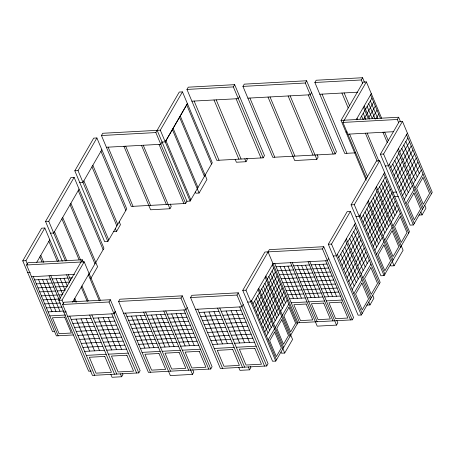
<?xml version="1.0" encoding="UTF-8"?>
<svg xmlns="http://www.w3.org/2000/svg" width="455" height="455" viewBox="0 0 455 455"><rect width="100%" height="100%" fill="white"/><g stroke="black" fill="none" stroke-linecap="round" stroke-linejoin="round"><path stroke-width="0.68" d="M54.509 331.632L52.592 331.735L22.75 260.851L41.633 228.188L44.835 228.012L58.803 261.215M62.25 261.136L45.54 221.437L70.923 177.53L74.125 177.359L103.95 248.265L88.839 274.411M74.819 170.801L93.702 138.138L96.898 137.962L126.729 208.868L107.858 241.514L104.661 241.685L74.819 170.801L78.015 170.631L96.898 137.962M27.596 264.594L25.946 260.681L44.835 228.012M65.446 260.96L48.742 221.267L74.125 177.359M73.272 334.965L56.403 335.881L26.589 264.992L27.886 262.74L82.304 259.782L83.401 262.393M186.977 201.218L185.674 203.47L131.256 206.422L101.448 135.522L102.745 133.275L160.308 130.175L182.466 91.876L179.264 92.052L157.112 130.346M36.724 262.336L49.777 239.762M53.684 233.017L79.068 189.109M101.846 149.712L82.958 182.381L79.761 182.552M91.21 371.064L88.651 371.2L58.837 300.311L82.304 259.782M185.674 203.47L155.86 132.57L157.163 130.318L186.92 201.252L190.116 201.076L212.275 162.776L182.466 91.876M63.41 303.4L62.039 300.141L84.186 261.824L26.589 264.992M186.954 89.43L188.256 87.178L234.655 84.658L264.469 155.587L263.166 157.834L216.796 160.353L186.954 89.43L233.352 86.911L234.655 84.658M62.636 304.492L63.939 302.239L110.343 299.731L140.117 370.632L138.815 372.884L92.445 375.392L62.636 304.492L109.041 301.983L110.343 299.731M162.099 142.051L160.797 144.303L106.379 147.255M72.595 302.143L89.123 273.557M165.239 141.909L187.397 103.609L165.245 141.909L162.043 142.085M113.358 231.618L116.554 231.447L120.461 224.69L119.25 221.812M90.653 278.727L97.58 266.744L70.878 203.271M123.931 146.305L150.622 209.789L169.937 208.743L171.234 206.49L170.198 204.022M118.601 301.46L119.904 299.208L182.279 295.835L212.075 366.741L210.773 368.994L148.41 372.361L118.601 301.46L180.976 298.088L182.279 295.835M242.947 86.393L244.25 84.147L306.619 80.757L336.427 151.686L335.125 153.932L272.767 157.322L242.947 86.393L305.316 83.009L306.619 80.757M67.579 316.242L113.983 313.728L115.251 311.482M239.597 96.415L238.295 98.661L191.896 101.181M113.983 313.728L115.28 311.482M195.366 191.982L195.883 193.216L199.08 193.039L206.94 179.452L180.248 115.962M110.832 374.397L112.044 377.275L121.639 376.757L122.941 374.505L122.458 373.356M235.184 159.352L236.395 162.236L245.99 161.713L247.292 159.46L246.803 158.312M355.446 152.835L344.719 153.42L314.877 82.491L316.179 80.245L362.578 77.725L364.5 82.292M190.565 297.564L191.868 295.312L238.272 292.804L268.046 363.71L266.744 365.962L220.374 368.465L190.565 297.564L236.97 295.056L238.272 292.804M187.215 307.586L185.907 309.838L123.544 313.211M311.556 92.513L310.253 94.765L247.89 98.149M362.646 83.237L361.276 79.972L362.578 77.725M143.661 312.124L170.341 375.591L192.471 374.397L193.773 372.144L192.732 369.676M268.012 97.057L294.698 160.547L316.828 159.347L318.13 157.094L317.089 154.626M242.76 290.358L264.907 252.042L322.47 248.948L323.772 246.695L269.349 249.636L268.046 251.888L297.9 322.76L275.753 361.077L272.556 361.247L242.76 290.358L245.962 290.182L268.109 251.871M366.173 180.225L341.028 120.376L363.181 82.076L366.377 81.906L381.694 118.351M366.417 178.383L342.911 122.435L366.377 81.906M243.209 304.554L241.878 306.807L266.744 365.962M356.191 119.784L371.314 93.639M273.04 263.604L250.893 301.915L247.691 302.092M252.974 303.94L259.407 292.815M260.118 291.581L266.55 280.456M267.267 279.216L273.694 268.097M359.996 118.829L364.819 110.485M365.536 109.251L371.968 98.132M363.608 119.494L366.502 114.489M367.219 113.255L373.646 102.136M254.658 307.938L261.085 296.814M261.801 295.579L268.234 284.455M268.945 283.22L275.377 272.096M256.341 311.942L262.768 300.818M263.485 299.583L269.912 288.459M270.628 287.224L277.055 276.1M368.897 117.259L375.329 106.14M377.013 110.138L372.19 118.476L367.145 106.47M258.019 315.941L264.452 304.822M265.163 303.582L271.595 292.457M272.312 291.223L278.739 280.098M259.703 319.945L266.13 308.82M266.846 307.586L273.279 296.461M273.99 295.227L280.422 284.102M376.12 118.59L378.691 114.142M261.386 323.943L267.813 312.824M268.53 311.584L274.957 300.459M275.673 299.225L282.1 288.1M263.064 327.947L269.496 316.822M270.207 315.588L276.64 304.463M277.357 303.229L283.784 292.104M264.747 331.945L271.174 320.826M271.891 319.586L278.324 308.467M279.034 307.227L285.467 296.103M266.431 335.949L272.858 324.825M273.574 323.59L280.001 312.466M280.718 311.231L287.145 300.107M238.761 367.475L239.973 370.353L249.562 369.83L250.864 367.583L250.381 366.429M268.109 339.953L274.541 328.828M275.252 327.589L281.685 316.47M282.401 315.23L288.828 304.105M398.705 122.753L397.34 119.494L398.637 117.242L341.028 120.376M328.317 244.25L347.205 211.592L350.401 211.421L380.175 282.367L361.298 314.997L358.102 315.173L328.317 244.25L331.513 244.079L350.401 211.421M351.095 204.858L376.484 160.968L379.686 160.797L409.466 231.72L384.083 275.611L380.886 275.781L351.095 204.858L354.297 204.687L379.686 160.797M380.391 154.211L399.28 121.553L402.476 121.383L432.25 192.323L413.373 224.958L410.177 225.128L380.391 154.211L383.588 154.035L402.476 121.383M328.703 258.429L327.407 260.681L272.977 263.621M355.338 223.177L336.45 255.829L333.253 256.006M384.623 172.547L359.228 216.444L356.032 216.614M407.413 133.133L388.524 165.791L385.322 165.961M338.719 257.536L346.807 243.544M347.705 241.992L355.799 228.006M361.418 218.281L368.789 205.541M369.608 204.124L376.979 191.384M377.798 189.968L385.163 177.228M390.788 167.491L398.881 153.506M399.78 151.953L407.868 137.967M280.997 351.971L281.514 353.205L284.711 353.034L292.571 339.436L265.896 275.963M340.397 261.534L348.49 247.548M349.389 245.996L357.476 232.01M363.101 222.285L370.467 209.545M371.286 208.128L378.657 195.383M379.476 193.972L386.847 181.226M392.472 171.495L400.559 157.51M401.458 155.957L409.551 141.966M342.08 265.538L350.168 251.552M351.067 250L359.16 236.014M364.779 226.289L372.15 213.543M372.969 212.127L380.34 199.387M381.159 197.97L388.53 185.231M394.149 175.499L402.243 161.508M403.141 159.955L411.229 145.97M343.758 269.542L351.851 255.556M352.75 253.998L360.838 240.012M366.463 230.287L373.828 217.547M374.647 216.131L382.018 203.391M382.837 201.975L390.208 189.234M395.833 179.498L403.921 165.512M404.819 163.959L412.912 149.974M345.442 273.54L353.529 259.555M354.428 258.002L362.521 244.017M368.14 234.291L375.512 221.551M376.33 220.135L383.701 207.395M384.521 205.978L391.891 193.233M397.511 183.501L405.604 169.516M406.503 167.963L414.59 153.978M347.12 277.544L355.213 263.559M356.111 262.006L364.199 248.02M369.824 238.295L377.195 225.549M378.014 224.139L385.379 211.393M386.198 209.977L393.569 197.237M399.194 187.505L407.282 173.52M408.18 171.962L416.274 157.976M348.803 281.548L356.891 267.563M357.789 266.004L365.883 252.019M371.502 242.293L378.873 229.553M379.692 228.137L387.063 215.397M387.882 213.981L395.253 201.241M400.878 191.504L408.965 177.518M409.864 175.966L417.952 161.98M350.481 285.547L358.574 271.561M359.473 270.008L367.56 256.023M373.185 246.297L380.556 233.557M381.375 232.141L388.741 219.401M389.56 217.985L396.931 205.239M402.556 195.508L410.643 181.522M411.548 179.97L419.635 165.984M352.164 289.551L360.252 275.565M361.151 274.012L369.244 260.027M374.863 250.301L382.234 237.555M383.053 236.145L390.424 223.399M391.243 221.983L398.614 209.243M404.239 199.512L412.327 185.526M413.225 183.968L421.313 169.982M353.848 293.555L361.935 279.569M362.834 278.011L370.922 264.025M376.547 254.299L383.918 241.56M384.737 240.143L392.108 227.403M392.921 225.987L400.292 213.247M405.917 203.51L414.01 189.525M414.909 187.972L422.996 173.986M290.535 262.671L317.215 326.15L336.524 325.109L337.826 322.857L336.791 320.388M297.843 322.777L352.267 319.842L353.569 317.59L323.772 246.695M366.798 305.112L369.995 304.935L373.902 298.184L372.69 295.306M418.867 215.067L422.069 214.896L425.971 208.145L424.765 205.268M390.111 264.093L390.885 265.942L394.087 265.771L403.09 250.199L376.427 186.709M314.877 82.491L361.276 79.972M319.82 94.248L357.619 92.194M101.448 135.522L155.86 132.57M342.911 122.435L397.34 119.494M345.959 132.115L347.239 132.041M347.842 134.168L393.785 131.688M392.699 192.26L396.823 192.038M394.138 196.6L398.279 196.372M45.54 221.437L48.742 221.267M50.482 233.188L53.684 233.011M22.75 260.851L25.946 260.681M27.692 272.602L30.263 272.443M31.52 276.725L74.631 274.382M34.643 279.888L50.442 279.029M52.2 278.932L68 278.073M69.751 277.977L72.385 277.834M276.105 266.784L291.905 265.93M293.657 265.834L309.463 264.981M311.214 264.884L327.014 264.031M36.326 283.886L52.126 283.027M53.883 282.936L69.678 282.077L66.629 274.82M277.783 270.782L293.589 269.929M295.34 269.838L311.14 268.985M312.898 268.888L328.698 268.035M38.01 287.89L53.809 287.031M55.567 286.934L67.414 286.292L64.047 278.289M279.467 274.786L295.267 273.933M297.024 273.836L312.824 272.983M314.581 272.892L330.381 272.033M39.693 291.888L55.493 291.029M57.25 290.938L65.145 290.506M281.15 278.79L296.95 277.937M298.708 277.84L314.507 276.987M316.259 276.89L332.059 276.037M41.377 295.892L57.176 295.033M58.928 294.937L62.881 294.721M282.828 282.788L298.634 281.935M300.385 281.838L316.185 280.985M317.943 280.894L333.742 280.041M43.06 299.89L58.86 299.032M284.512 286.792L300.311 285.939M302.069 285.842L317.869 284.989M319.626 284.893L335.426 284.039M58.837 300.311L62.039 300.141M44.744 303.894L60.543 303.036M286.195 290.79L301.995 289.937M303.752 289.846L319.552 288.988M321.304 288.897L337.11 288.043M46.427 307.893L62.227 307.034M287.873 294.795L303.678 293.941M305.43 293.845L321.23 292.992M322.987 292.895L338.787 292.042M48.111 311.897L63.91 311.038M289.556 298.793L305.356 297.94M307.114 297.849L322.913 296.996M324.671 296.899L340.471 296.046M63.774 312.05L66.333 311.908M49.794 315.895L65.594 315.036M291.24 302.797L307.04 301.944M308.797 301.847L324.597 300.994M326.349 300.897L342.154 300.044M195.502 309.315L241.906 306.807L236.97 295.056M71.156 319.376L91.028 318.301M93.235 318.182L113.113 317.107M126.922 316.356L145.026 315.378M147.039 315.269L165.148 314.291M167.156 314.183L185.265 313.205M199.08 312.448L218.957 311.374M221.164 311.26L241.036 310.185M72.84 323.374L92.712 322.305M94.919 322.185L114.791 321.111M128.606 320.36L146.709 319.382M148.722 319.274L166.826 318.295M168.839 318.182L186.942 317.203M200.763 316.452L220.635 315.378M222.848 315.258L242.72 314.183M74.518 327.378L94.395 326.303M96.602 326.184L116.474 325.109M130.289 324.358L148.393 323.38M150.406 323.272L168.509 322.294M170.523 322.185L188.626 321.207M202.447 320.451L222.319 319.376M224.525 319.256L244.403 318.187M76.201 331.376L96.073 330.307M98.286 330.188L118.158 329.113M131.967 328.362L150.076 327.384M152.084 327.276L170.193 326.298M172.2 326.184L190.309 325.206M204.13 324.455L224.002 323.38M226.209 323.26L246.081 322.185M77.885 335.38L97.757 334.306M99.963 334.186L119.841 333.111M133.651 332.36L151.754 331.382M153.767 331.274L171.871 330.296M173.884 330.188L191.987 329.21M205.808 328.453L225.686 327.378M227.892 327.259L247.765 326.189M79.562 339.379L99.44 338.31M101.647 338.19L121.519 337.115M135.334 336.364L153.437 335.386M155.451 335.278L173.554 334.294M175.567 334.186L193.671 333.208M207.491 332.457L227.363 331.382M229.576 331.263L249.448 330.188M209.175 336.455L229.047 335.38M231.254 335.261L251.132 334.192M81.246 343.383L101.118 342.308M103.331 342.188L123.203 341.113M137.018 340.363L155.121 339.385M157.134 339.276L175.238 338.298M177.251 338.19L195.354 337.212M82.929 347.381L102.802 346.312M105.008 346.192L124.886 345.117M138.695 344.367L156.804 343.388M158.812 343.28L176.921 342.296M178.929 342.188L197.038 341.21M210.858 340.459L230.731 339.385M232.937 339.265L252.809 338.19M84.613 351.385L104.485 350.31M106.692 350.191L126.564 349.116M140.379 348.365L158.482 347.387M160.496 347.279L178.599 346.3M180.612 346.192L198.716 345.214M212.536 344.458L232.414 343.383M234.621 343.263L254.493 342.194M86.291 355.383L106.169 354.308M108.375 354.189L128.247 353.12M142.062 352.369L160.166 351.391M162.179 351.283L180.282 350.299M182.296 350.191L200.399 349.212M214.22 348.462L234.092 347.387M236.304 347.267L256.176 346.192M406.503 134.708L431.351 193.875M398.637 117.242L400.554 121.809M405.849 141.465L419.294 173.48M403.824 144.957L417.269 176.978M401.799 148.455L415.25 180.476M398.409 148.694L423.264 207.867M397.511 150.247L422.365 209.419M420.858 212.019L422.069 214.896M396.857 157.003L410.302 189.018M370.598 94.879L380.374 118.146M384.714 132.178L388.263 140.629M370.359 100.913L377.804 118.636M382.956 132.268L387.33 142.677M394.832 160.501L408.283 192.516M368.749 103.694L375.238 119.13M392.813 163.993L406.258 196.014M389.423 164.238L414.272 223.405M364.165 105.998L369.619 118.971M383.588 154.035L413.373 224.958M363.454 107.232L368.186 118.493M363.215 113.267L365.854 119.557M361.606 116.048L363.045 119.477M367.157 133.122L378.901 161.081M383.798 173.969L408.647 233.136M365.399 133.218L377.144 161.178M383.32 180.413L396.771 212.428M357.021 118.351L357.567 119.654M344.139 92.928L349.605 105.93M381.483 183.598L394.929 215.613M341.927 93.047L348.217 108M379.641 186.783L393.086 218.798M375.608 188.125L400.457 247.292M375.136 194.569L388.581 226.584M349.599 134.071L367.629 176.989M373.293 197.754L386.739 229.769M371.451 200.939L384.896 232.954M368.237 200.865L393.092 260.038M322.055 94.128L346.926 153.295M367.418 202.282L394.087 265.771M366.946 208.726L380.391 240.746M365.103 211.911L378.549 243.931M363.261 215.096L376.706 247.116M305.316 83.009L335.125 153.932M360.047 215.027L384.902 274.194M308.245 94.873L333.117 154.046M354.297 204.687L384.083 275.611M354.428 224.753L379.277 283.92M353.774 231.504L367.219 263.519M351.749 235.002L365.2 267.017M290.142 95.857L316.828 159.347M349.73 238.494L363.175 270.515M288.129 95.965L313 155.138M346.34 238.738L371.189 297.906M345.442 240.291L370.29 299.458M368.789 302.057L369.995 304.935M344.782 247.042L358.233 279.063M342.763 250.54L356.208 282.561M340.738 254.038L354.189 286.053M337.348 254.277L362.197 313.444M270.025 96.949L294.897 156.116M331.513 244.079L361.298 314.997M322.47 248.948L352.267 319.842M325.649 260.778L350.509 319.933M323.067 264.247L336.518 296.256M249.909 98.041L274.78 157.208M319.114 264.457L332.571 296.472M315.167 264.673L328.618 296.683M309.849 261.631L336.524 325.109M308.092 261.727L332.952 320.883M233.352 86.911L263.166 157.834M236.088 98.781L260.96 157.953M305.51 265.197L318.966 297.206M301.563 265.407L315.014 297.422M297.61 265.623L311.061 297.633M292.292 262.58L317.152 321.736M244.779 158.835L245.99 161.713M287.952 266.141L301.409 298.156M216.216 99.861L241.087 159.034M284.005 266.357L297.456 298.366M214.004 99.981L238.875 159.153M280.052 266.567L293.509 298.582M274.735 263.525L299.595 322.686M272.329 264.838L297.189 323.994M272.09 270.879L285.541 302.888M270.48 273.66L283.931 305.669M268.871 276.441L282.327 308.45M194.137 101.061L219.003 160.234M265.18 277.197L290.04 336.353M264.941 283.238L278.397 315.247M263.337 286.019L276.788 318.028M186.681 104.843L211.558 164.016M261.727 288.8L275.178 320.809M258.753 288.322L283.613 347.478M258.036 289.556L284.711 353.034M257.797 295.596L271.248 327.606M256.193 298.378L269.644 330.387M179.532 117.202L204.414 176.369M254.584 301.159L268.035 333.168M251.609 300.681L276.469 359.837M245.962 290.182L275.753 361.077M173.105 128.321L197.982 187.488M172.388 129.556L199.08 193.039M239.671 306.926L264.537 366.082M165.956 140.675L190.833 199.842M160.308 130.175L190.116 201.076M236.071 310.452L249.522 342.461M231.1 310.72L244.557 342.729M159.04 144.394L183.917 203.561M226.129 310.987L239.586 342.996M248.356 366.952L249.562 369.83M219.793 308.001L244.659 367.151M217.587 308.12L242.452 367.27M213.987 311.647L227.443 343.656M143.245 145.253L169.937 208.743M141.488 145.35L166.365 204.517M209.021 311.914L222.472 343.923M204.05 312.181L217.507 344.19M197.715 309.195L222.58 368.345M125.688 146.209L150.565 205.376M180.976 298.088L210.773 368.994M183.894 309.946L208.76 369.102M180.737 313.45L194.194 345.459M108.136 147.164L133.008 206.331M176.21 313.694L189.667 345.703M171.683 313.939L185.139 345.948M100.947 151.265L125.83 210.42M165.791 310.924L192.471 374.397M163.777 311.038L188.643 370.188M160.621 314.536L174.077 346.545M156.093 314.78L169.55 346.79M92.86 165.256L117.743 224.412M91.961 166.814L116.844 225.97M115.343 228.569L116.554 231.447M151.566 315.025L165.023 347.034M145.674 312.016L170.54 371.166M83.868 180.806L108.756 239.956M140.504 315.622L153.961 347.631M78.015 170.631L107.858 241.514M135.977 315.867L149.433 347.876M131.45 316.111L144.906 348.12M78.249 190.526L103.137 249.681M125.557 313.103L150.423 372.253M70.059 204.687L94.947 263.843M109.041 301.983L138.815 372.884M111.742 313.853L136.608 373.003M108.142 317.374L121.599 349.383M84.186 261.824L100.328 300.209M88.401 274.797L99.338 300.795M62.693 217.433L80.74 260.334M61.874 218.849L79.102 259.799M103.171 317.647L116.628 349.656M98.206 317.914L111.663 349.923M120.427 373.879L121.639 376.757M81.974 285.916L88.259 300.869M81.257 287.156L87.275 301.455M91.87 314.928L116.736 374.078M54.503 231.595L66.811 260.846M89.658 315.048L114.529 374.198M68.381 274.723L70.713 280.263M86.063 318.568L99.514 350.577M74.83 298.281L76.468 302.177M74.114 299.515L75.206 302.114M48.878 241.321L57.353 261.471M81.092 318.841L94.549 350.845M60.1 278.505L64.906 289.937M76.121 319.109L89.578 351.118M56.147 278.716L62.642 294.152M69.786 316.123L94.651 375.273M50.829 275.679L60.373 298.366M40.791 255.306L43.799 262.461M49.072 275.77L59.338 300.175M39.892 256.865L42.076 262.063M46.495 279.245L59.958 311.254M42.542 279.455L56.011 311.465M38.595 279.671L52.058 311.681M33.278 276.629L58.16 335.784M274.666 332.065L269.667 340.715L276.339 356.601L281.344 347.95L274.666 332.065M281.81 319.706L276.811 328.356L283.488 344.242L288.487 335.591L281.81 319.706M288.953 307.347L283.954 315.998L290.631 331.883L295.631 323.232L288.953 307.347M361.879 283.124L355.583 293.998L362.26 309.889L368.55 299.015L361.879 283.124M370.865 267.58L364.574 278.46L371.246 294.351L377.542 283.471L370.865 267.58M383.935 244.978L378.207 254.885L384.879 270.776L390.612 260.869L383.935 244.978M392.125 230.821L386.392 240.729L393.069 256.62L398.802 246.712L392.125 230.821M400.315 216.665L394.582 226.573L401.259 242.464L406.986 232.55L400.315 216.665M413.948 193.079L407.657 203.959L414.329 219.85L420.625 208.97L413.948 193.079M422.94 177.541L416.643 188.421L423.321 204.306L429.611 193.432L422.94 177.541M64.678 317.135L52.388 317.8L59.07 333.686L71.361 333.02L64.678 317.135M306.124 304.037L293.833 304.702L300.51 320.587L312.801 319.928L306.124 304.037M323.681 303.093L311.391 303.752L318.068 319.643L330.358 318.978L323.681 303.093M341.239 302.143L328.948 302.808L335.625 318.693L347.916 318.028L341.239 302.143M104.798 356.43L89.345 357.266L96.022 373.151L111.475 372.315L104.798 356.43M126.882 355.236L111.424 356.072L118.101 371.957L133.56 371.121L126.882 355.236M158.994 353.501L144.912 354.257L151.595 370.142L165.671 369.386L158.994 353.501M179.111 352.409L165.029 353.171L171.711 369.056L185.788 368.294L179.111 352.409M199.227 351.323L185.145 352.085L191.828 367.97L205.905 367.208L199.227 351.323M232.727 349.508L217.268 350.344L223.945 366.229L239.404 365.393L232.727 349.508M254.806 348.314L239.353 349.15L246.03 365.035L261.488 364.199L254.806 348.314"/></g></svg>
